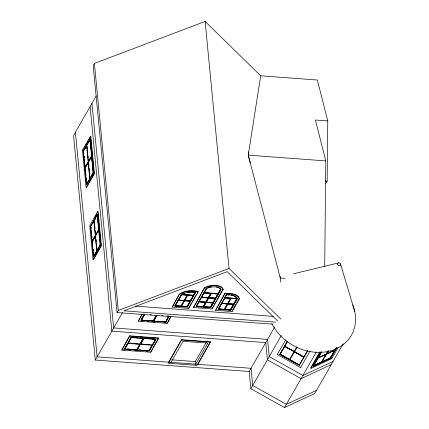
<?xml version="1.0" encoding="UTF-8"?>
<svg xmlns="http://www.w3.org/2000/svg" width="429" height="429" viewBox="0 0 429 429"><rect width="100%" height="100%" fill="white"/><g stroke="black" fill="none" stroke-linecap="round" stroke-linejoin="round"><path stroke-width="0.64" d="M324.705 266.554L325.799 160.913L315.39 120.002L327.777 120.924L327.155 181.102L325.927 183.242M250.166 162.913L248.257 155.142L248.734 151.845M284.894 278.314L280.266 277.971L248.257 155.142L260.698 75.799L205.132 21.45L94.396 63.422L93.168 65.562L117.074 312.564L272.694 324.142M310.028 351.088L300.584 367.578L277.279 354.531L277.493 354.139M279.778 354.515L279.992 354.129L299.528 365.063L299.313 365.449L279.778 354.515L287.333 341.328M280.201 354.316L289.495 359.523L280.201 354.316L284.749 346.364L293.463 351.244M284.749 346.364L294.047 351.571L289.495 359.523M284.797 346.294L294.09 351.496L284.797 346.294L287.655 341.302M289.966 359.786L299.26 364.993L289.966 359.786L294.519 351.834L303.705 357.234L294.519 351.834M294.562 351.759L303.855 356.966L294.562 351.759L297.211 347.131M300.584 367.578L300.799 367.186M96.182 95.978L73.547 135.505L95.276 360.044L249.195 371.498L274.774 326.839M82.459 150.161L90.428 136.245L90.814 136.277L94.439 173.697L86.47 187.612L86.084 187.58L82.459 150.161L82.845 150.188M84.508 147.292L85.173 146.128M85.838 144.97L86.497 143.812M87.495 142.074L88.16 140.91M88.824 139.752L89.822 138.015M83.253 150.96L89.999 139.189L93.259 172.866L86.513 184.642L83.253 150.96L90.256 139.205M88.272 142.948L90.203 139.575L86.728 145.174L88.417 161.835L84.937 167.433L83.355 151.062L86.83 145.463M84.256 149.957L83.355 151.062M84.899 148.831L85.543 147.71M87.629 144.069L86.728 145.174M84.937 167.433L88.154 161.813L86.572 145.442M91.527 155.925L88.31 161.545L91.785 155.947L89.945 139.554M88.202 162.28L89.784 178.652L86.567 184.272L84.985 167.9L88.46 162.301M88.353 162.012L91.833 156.413L88.353 162.012L89.784 178.652M88.138 162.864L84.985 167.9M91.575 156.397L93.157 172.769L89.94 178.389L90.841 177.284M88.111 182.046L89.076 180.357M91.484 176.158L92.45 174.474M88.379 181.858L89.017 180.738M89.983 179.054L90.626 177.933M91.586 176.249L92.551 174.571M86.084 187.58L94.053 173.67L90.428 136.245M97.721 211.61L89.758 225.525L93.061 259.674L93.447 259.701L101.416 245.785L98.112 211.642L97.721 211.61L101.029 245.758L93.061 259.674M94.788 217.439L96.782 213.958M91.13 225.783L92.09 224.104M92.734 222.978L93.699 221.3M94.659 219.616L95.302 218.495M96.268 216.817L97.227 215.133M92.836 223.075L93.801 221.385M94.6 219.997L95.565 218.313M96.53 216.624L97.174 215.503M92.074 241.162L95.292 235.542L93.865 220.806L90.648 226.426L92.074 241.162L95.292 235.542M95.447 235.274L98.665 229.654L97.238 214.918L94.021 220.538L95.447 235.274L98.665 229.654M95.34 236.009L96.766 250.745L93.543 256.365L92.117 241.629L95.597 236.03L92.702 241.087M96.766 250.745L95.49 235.741L98.965 230.142M96.069 235.199L96.713 234.073M97.356 232.952L98 231.826M98.708 230.121L100.134 244.857L97.174 250.493L96.992 248.573M100.236 244.959L93.49 256.73L90.551 226.324L97.292 214.554L100.493 244.975L100.365 243.656M94.128 255.818L95.093 254.134M95.737 253.008L96.702 251.324M97.496 249.935L98.461 248.246M99.104 247.125L100.07 245.436M94.391 255.63L95.034 254.51M95.999 252.826L98.568 248.343M99.528 246.659L100.172 245.538M117.074 312.564L118.302 310.424L94.396 63.422M95.276 360.044L122.49 312.526M129.724 335.827L121.788 350.091L150.686 352.241L158.655 338.331L158.623 337.982L129.724 335.827L121.788 350.091M141.956 314.468L138.336 321.198L167.24 323.348L171.225 316.393M138.336 321.198L142.321 314.237M131.183 337.167L124.464 349.174L149.238 351.019L155.979 339.248L131.21 337.403L124.464 349.174M168.999 316.516L165.787 322.125L141.012 320.281L144.203 314.441M141.012 320.281L144.546 314.114M140.599 338.009L143.259 338.438L140.042 344.058L127.998 343.205L124.775 348.825L136.669 349.946L139.865 344.09L136.669 349.946M128.148 342.943L131.365 337.323L128.148 342.943L131.446 343.184M141.35 320.163L144.546 314.312L141.35 320.163L153.217 321.048L156.413 315.197M124.801 349.061L127.998 343.205M143.238 338.208L140.042 344.058M153.518 320.254L156.092 315.755M143.774 338.476L140.556 344.096L143.774 338.476L155.647 339.36L152.429 344.98L140.38 344.128L137.183 349.984L149.056 350.868L152.252 345.013L149.035 350.632M137.183 349.984L140.38 344.128M153.738 321.085L156.928 315.235L153.738 321.085L165.605 321.97L168.822 316.35M179.381 294.101L172.249 307.1L188.765 308.328L198.134 291.961L198.091 291.495L195.345 290.91A12.677 6.253 -5.5 0 0 180.609 293.28L179.381 294.101L172.249 307.1M155.298 339.688L152.429 344.98M165.905 321.176L168.801 316.119M180.995 295.039L174.893 305.829L187.28 306.751L195.554 292.305L187.312 307.105L174.925 306.183L174.882 305.711L187.269 306.633L195.544 292.187M149.217 350.788L155.636 339.575M165.787 322.125L168.972 316.286M175.225 305.716L178.282 300.246L183.966 300.788L178.282 300.246M187.173 295.05L184.121 300.52L178.443 300.096L181.499 294.626L187.183 295.168L181.51 294.744L174.925 306.183M152.316 348.997L150.686 352.241M152.981 347.833L158.623 337.982M167.535 322.415L170.855 316.618M183.955 300.67L180.904 306.14L175.214 305.598M184.475 300.708L181.419 306.177L184.475 300.708L190.149 301.131L187.098 306.601L190.149 301.131M184.626 300.439L187.693 295.088L193.366 295.511L190.315 300.981L184.626 300.439L190.304 300.863L193.366 295.511M184.636 300.557L187.693 295.088M182.363 293.988L181.799 294.487L193.533 295.361L195.222 292.272M193.533 295.361L195.233 292.39M189.039 307.293L190.009 305.604M190.658 304.472L191.302 303.346M191.951 302.214L195.179 296.573M195.828 295.447L196.471 294.315M197.12 293.189L197.769 292.058M204.494 287.832L193.506 307.561L212.082 308.944L223.069 289.216A10.537 5.196 -5.5 0 0 215.621 285.312A10.537 5.196 -5.5 0 0 204.494 287.832L193.506 307.561M206.403 288.256L196.15 306.295L210.596 307.373L220.865 289.446M196.482 306.183L198.884 301.85L205.593 302.348L203.19 306.681L205.593 302.348M205.759 302.198L208.162 297.871L205.759 302.198L199.04 301.582L201.453 297.372L207.55 297.823M201.603 297.104L204.016 292.889L210.725 293.388L208.322 297.721L201.603 297.104L208.312 297.603L210.725 293.388M219.718 288.1A8.092 3.99 -5.5 0 1 220.329 288.776L220.586 289.462L218.114 293.774L204.183 292.739L206.644 288.309L196.182 306.649L210.634 307.722L220.855 289.328L210.634 307.722M206.22 342.498L195.286 361.588L195.57 364.511L197.635 364.666L210.473 341.843L181.569 339.688L168.088 363.234L196.986 365.385L201.233 357.979M195.57 364.511L207.829 343.109L183.054 341.264L170.801 362.666L168.736 362.516L181.569 339.688M206.108 302.386L203.711 306.719L206.108 302.386L212.822 302.89L210.419 307.218L212.822 302.89M206.263 302.123L208.676 297.908L215.385 298.407L212.982 302.735L206.263 302.123L212.972 302.622L215.385 298.407M208.832 297.64L211.245 293.425L217.953 293.924L215.551 298.257L208.832 297.64L215.54 298.139L217.953 293.924M206.274 302.236L208.676 297.908M208.843 297.758L211.245 293.425M218.114 293.774L220.576 289.344M213.663 305.646L212.082 308.944M214.312 304.51L214.961 303.378M215.61 302.247L216.259 301.115M216.908 299.978L221.772 291.479M222.42 290.347L223.069 289.216M224.935 293.474L215.599 310.323L232.116 311.551L239.296 299.013L238.985 297.619A12.902 6.365 -5.5 0 0 228.115 293.361L224.935 293.474L215.599 310.323M219.224 307.207L218.243 309.057L230.63 309.979L237.065 298.74A10.741 5.298 -5.5 0 0 236.54 297.495M219.9 306.167L226.185 295.184M218.576 308.939L221.632 303.475L226.678 303.85M230.529 298.278L227.472 303.743L221.793 303.324L224.85 297.855L230.539 298.396L224.85 297.855M225 297.587L236.738 298.579L225.016 297.705L226.137 295.608M226.55 294.959A10.741 5.298 -5.5 0 1 237.098 299.093L230.663 310.328L218.275 309.406L226.716 294.734L227.799 294.696A10.468 5.164 -5.5 0 1 229.059 294.728M227.826 303.936L224.769 309.4L227.826 303.936L232.872 304.311M233.666 304.204L236.717 298.74L233.666 304.204L227.976 303.668L231.043 298.316L236.089 298.691M227.987 303.786L231.043 298.316M201.893 356.826L210.473 341.843M230.437 309.706L233.499 304.354L230.448 309.824L224.758 309.288M230.663 310.328L236.733 299.185M232.722 309.947L235.988 304.247M236.642 303.105L238.926 299.115M343.2 343.731L314.677 393.532L284.534 407.55L250.858 388.695L281.344 335.467M277.279 354.531L285.746 339.747M287.441 341.135L279.885 354.322L299.421 365.256M294.09 351.496L296.739 346.868M299.26 364.993L303.812 357.035M303.855 356.966L307.459 350.675M299.313 365.449L307.85 350.547M284.534 407.55L316.323 352.043M319.787 351.995L310.671 367.91L310.966 368.339L331.735 358.682L338.25 347.308M310.966 368.339L320.409 351.85M315.503 361.937L316.135 360.827M316.768 359.722L317.406 358.612M318.511 356.681L319.144 355.571M319.782 354.467L321.048 352.247M313.465 365.69L314.452 363.969M315.106 362.821L315.765 361.674M316.42 360.532L321.348 351.93M317.868 358.269L313.427 366.028L321.68 362.194L326.126 354.434L317.723 358.059M321.514 351.909L318.023 358L326.276 354.166L328.185 350.842M321.493 352.139L313.283 366.473L330.646 358.403L336.883 347.511M313.277 365.819L321.536 361.979L325.659 354.772M317.878 357.791L326.131 353.952L327.718 351.179M321.959 361.781L326.549 354.236L334.658 350.182L330.217 357.942L322.549 361.508M328.609 350.643L326.705 353.968L334.813 349.914L335.446 348.809M313.588 365.771L330.351 357.979L335.934 348.23M322.109 361.996L330.362 358.156L334.808 350.396M326.405 354.022L334.958 350.128L336.229 347.914M336.411 347.871L330.496 358.188L313.138 366.264M179.424 294.567L180.652 293.752A12.677 6.253 -5.5 0 1 195.393 291.377L198.134 291.961M181.799 294.487L182.379 294.101A10.237 5.051 -5.5 0 1 184.379 293.146M333.065 361.427L302.922 375.445L269.246 356.59L267.583 339.393L113.664 327.938L91.935 103.4M331.226 364.639L301.083 378.651L267.406 359.802L265.744 342.599L111.824 331.145L90.095 106.607M316.516 390.326L286.374 404.338L252.697 385.483L251.035 368.286L197.603 364.318L197.635 364.666M118.302 310.424L229.038 268.452L280.775 319.053M293.479 273.804L338.54 262.902M224.978 293.945L228.158 293.827A12.902 6.365 -5.5 0 1 239.028 298.085L239.296 299.013M226.705 294.616L227.788 294.578A10.468 5.164 -5.5 0 1 229.048 294.61M260.698 75.799L317.369 80.014L327.777 120.924M248.257 155.142L325.799 160.913M325.198 180.958L327.155 181.102M94.053 173.67L94.439 173.697M95.49 235.741L95.871 237.044M100.134 244.857L100.268 243.597M101.029 245.758L101.416 245.785M204.172 292.621L218.104 293.656M210.736 293.506L204.016 292.889M211.256 293.543L217.964 294.042M181.789 294.369L193.522 295.243M187.704 295.206L193.377 295.629M231.054 298.434L236.733 298.857M208.172 297.983L201.453 297.372M208.687 298.026L215.396 298.525M178.432 299.978L184.121 300.52M221.782 303.206L227.472 303.743M227.976 303.668L233.655 304.091M199.04 301.582L205.748 302.08M184.486 300.826L190.16 301.249M227.837 304.054L233.51 304.472M205.604 302.466L198.884 301.85M206.124 302.504L212.832 303.003M196.471 306.065L203.18 306.563M203.695 306.601L210.408 307.1M210.585 307.255L196.139 306.177L196.182 306.649M181.408 306.059L187.087 306.483M218.565 308.826L224.254 309.363L227.322 304.011L221.632 303.475M230.62 309.861L218.232 308.939L218.275 309.406M135.291 306.113L273.193 316.377M275.734 322.136L123.842 310.837L227.198 271.659L277.638 320.989M149.994 314.671L151.314 314.768M161.722 315.546L163.041 315.642M166.999 315.937L168.978 316.082M141.329 319.932L142.648 320.029M145.94 320.275L148.579 320.468M151.877 320.715L153.217 321.048M157.668 321.149L159.647 321.294M162.945 321.541L165.605 321.97M140.991 320.045L142.948 320.19M146.209 320.431L148.815 320.629M152.075 320.871L154.027 321.015M157.942 321.305L159.899 321.455M163.154 321.696L165.766 321.889M141.586 321.09L142.9 321.187M147.501 321.53L148.815 321.627M153.41 321.97L154.724 322.066M164.575 322.801L166.549 322.946M129.756 336.18L158.655 338.331M181.606 340.041L210.505 342.192M135.097 337.462L137.049 337.607M140.964 337.896L142.921 338.041M146.176 338.283L148.788 338.481M152.048 338.722L154.654 338.915M134.663 337.569L137.301 337.762M146.391 338.438L148.37 338.588M152.327 338.883L154.966 339.076M131.387 337.553L143.259 338.438M134.744 343.431L137.382 343.629M140.535 343.865L143.173 344.058M145.812 344.256L149.11 344.503M128.019 343.441L139.886 344.326M140.406 344.364L152.274 345.248M127.413 349.024L130.051 349.222M133.349 349.463L135.988 349.662M139.141 349.898L141.12 350.043M145.077 350.337L147.056 350.488M127.703 349.185L129.66 349.329M132.915 349.571L135.526 349.769M139.436 350.059L141.393 350.203M144.653 350.445L146.605 350.59M123.069 349.839L124.383 349.935M128.979 350.279L130.293 350.375M134.888 350.718L136.202 350.815M146.058 351.549L147.372 351.646M171.82 359.84L195.286 361.588M169.074 362.189L97.115 356.831L75.386 132.293M170.41 362.285L195.731 364.173M331.44 358.253L331.735 358.682M330.351 357.979L330.646 358.403M220.897 289.795L220.635 289.184A8.365 4.124 -5.5 0 0 207.363 288.197L206.446 288.722L206.413 288.368M220.586 289.462L220.34 288.894A8.092 3.99 -5.5 0 0 219.728 288.213M340.529 264.039L354.762 311.577M236.738 298.579L236.604 298.032A10.468 5.164 -5.5 0 0 235.784 296.884M280.094 276.196L280.673 282.185M249.195 371.498L250.858 388.695M205.132 21.45L229.038 268.452M232.068 311.084L232.116 311.551M188.717 307.861L188.765 308.328M187.269 306.633L187.312 307.105M181.317 294.476L181.36 294.943A10.511 5.186 -5.5 0 1 195.586 292.653M167.203 322.994L167.24 323.348M170.763 362.317L170.801 362.666M168.699 362.162L168.736 362.516M90.573 142.508L90.701 143.828M90.959 146.471L91.087 147.791M91.404 151.094L91.533 152.413M91.854 155.716L91.983 157.035M92.235 159.679L92.364 160.998M92.685 164.302L92.814 165.621M93.131 168.924L93.259 170.243M97.807 217.213L98 219.198M98.252 221.841L98.38 223.166M98.702 226.469L98.831 227.794M99.083 230.437L99.276 232.416M99.533 235.06L99.662 236.384M99.978 239.688L100.107 241.012M90.455 142.192L90.583 143.506M90.9 146.777L91.023 148.091M91.339 151.362L91.468 152.67M92.149 159.69L92.273 160.998M92.589 164.275L92.718 165.583M93.034 168.86L93.163 170.168M97.742 217.503L97.866 218.785M98.177 221.986L98.3 223.268M98.611 226.469L98.734 227.751M99.029 230.781L99.153 232.062M99.464 235.269L99.587 236.551M99.898 239.752L100.021 241.034M87.108 146.504L87.302 148.466M87.554 151.088L87.741 153.051M87.999 155.673L88.186 157.636M88.379 159.599L88.567 161.567M88.803 163.996L88.991 165.964M89.248 168.581L89.436 170.549M89.693 173.166L89.881 175.129M90.069 177.097L90.197 178.405M94.401 221.841L94.589 223.761M94.836 226.324L95.023 228.244M95.27 230.807L95.458 232.733M96.123 239.602L96.305 241.527M96.557 244.09L96.74 246.01M83.676 151.737L83.8 153.046M84.122 156.317L84.245 157.631M84.561 160.902L84.69 162.21M84.942 164.833L85.194 167.449M85.43 169.884L85.559 171.192M85.811 173.815L85.939 175.123M86.256 178.4L86.385 179.708M86.701 182.985L86.824 184.293M90.969 227.086L91.093 228.367M91.404 231.569L91.527 232.85M91.838 236.052L91.962 237.334M92.685 244.852L92.814 246.133M93.12 249.335L93.243 250.616M93.554 253.818L93.678 255.099M83.575 151.641L83.703 152.96M84.025 156.263L84.154 157.582M84.47 160.886L84.599 162.205M84.856 164.849L85.173 168.152M85.301 169.471L85.43 170.79M85.752 174.094L85.875 175.413M86.132 178.056L86.261 179.376M86.583 182.679L86.706 183.998M90.873 227.005L91.002 228.325M91.318 231.633L91.447 232.952M91.768 236.261L91.897 237.58M92.149 240.224L92.278 241.548M92.6 244.852L92.728 246.176M93.045 249.48L93.173 250.799M93.431 253.442L93.56 254.767M84.626 168.57L84.754 169.884M93.254 257.732L93.447 259.701M352.724 304.847A45.962 37.741 29.8 0 1 328.936 351.26A45.962 37.741 29.8 0 1 271.863 323.627M204.536 288.299A10.537 5.196 -5.5 0 1 215.664 285.778A10.537 5.196 -5.5 0 1 223.118 289.682M219.954 288.015A8.365 4.124 -5.5 0 1 220.592 288.717M208.8 287.285A8.092 3.99 -5.5 0 1 210.253 286.878M193.077 291.908A10.237 5.051 -5.5 0 1 194.273 292.069M236.03 296.809A10.741 5.298 -5.5 0 1 236.529 297.377M193.179 291.892A10.511 5.186 -5.5 0 1 194.401 292.058M187.982 292.203A10.237 5.051 -5.5 0 1 194.283 292.187M207.502 287.934A8.092 3.99 -5.5 0 1 208.355 287.569M208.81 287.403A8.092 3.99 -5.5 0 1 211.293 286.797M216.398 286.829A8.092 3.99 -5.5 0 1 217.299 287.033M217.718 287.162A8.092 3.99 -5.5 0 1 218.844 287.628M219.964 288.132A8.365 4.124 -5.5 0 1 220.603 288.835M226.517 294.61A10.741 5.298 -5.5 0 1 229.129 294.594M234.615 295.93A10.741 5.298 -5.5 0 1 235.398 296.401M231.446 295.029A10.468 5.164 -5.5 0 1 233.526 295.629M234.406 296.026A10.468 5.164 -5.5 0 1 235.167 296.487M235.8 297.002A10.468 5.164 -5.5 0 1 236.615 298.15M231.435 294.911A10.468 5.164 -5.5 0 1 232.518 295.179M234.395 295.913A10.468 5.164 -5.5 0 1 235.156 296.369M337.612 264.543A1.619 1.33 29.8 0 0 340.261 265.363A1.619 1.33 29.8 0 0 339.339 262.961A1.619 1.33 29.8 0 0 337.612 264.543M189.259 291.918A10.237 5.051 -5.5 0 0 187.972 292.085A10.511 5.186 -5.5 0 1 189.259 291.902M237.055 298.622A10.741 5.298 -5.5 0 0 236.872 297.989A10.511 5.186 -5.5 0 1 237.055 298.622"/></g></svg>
